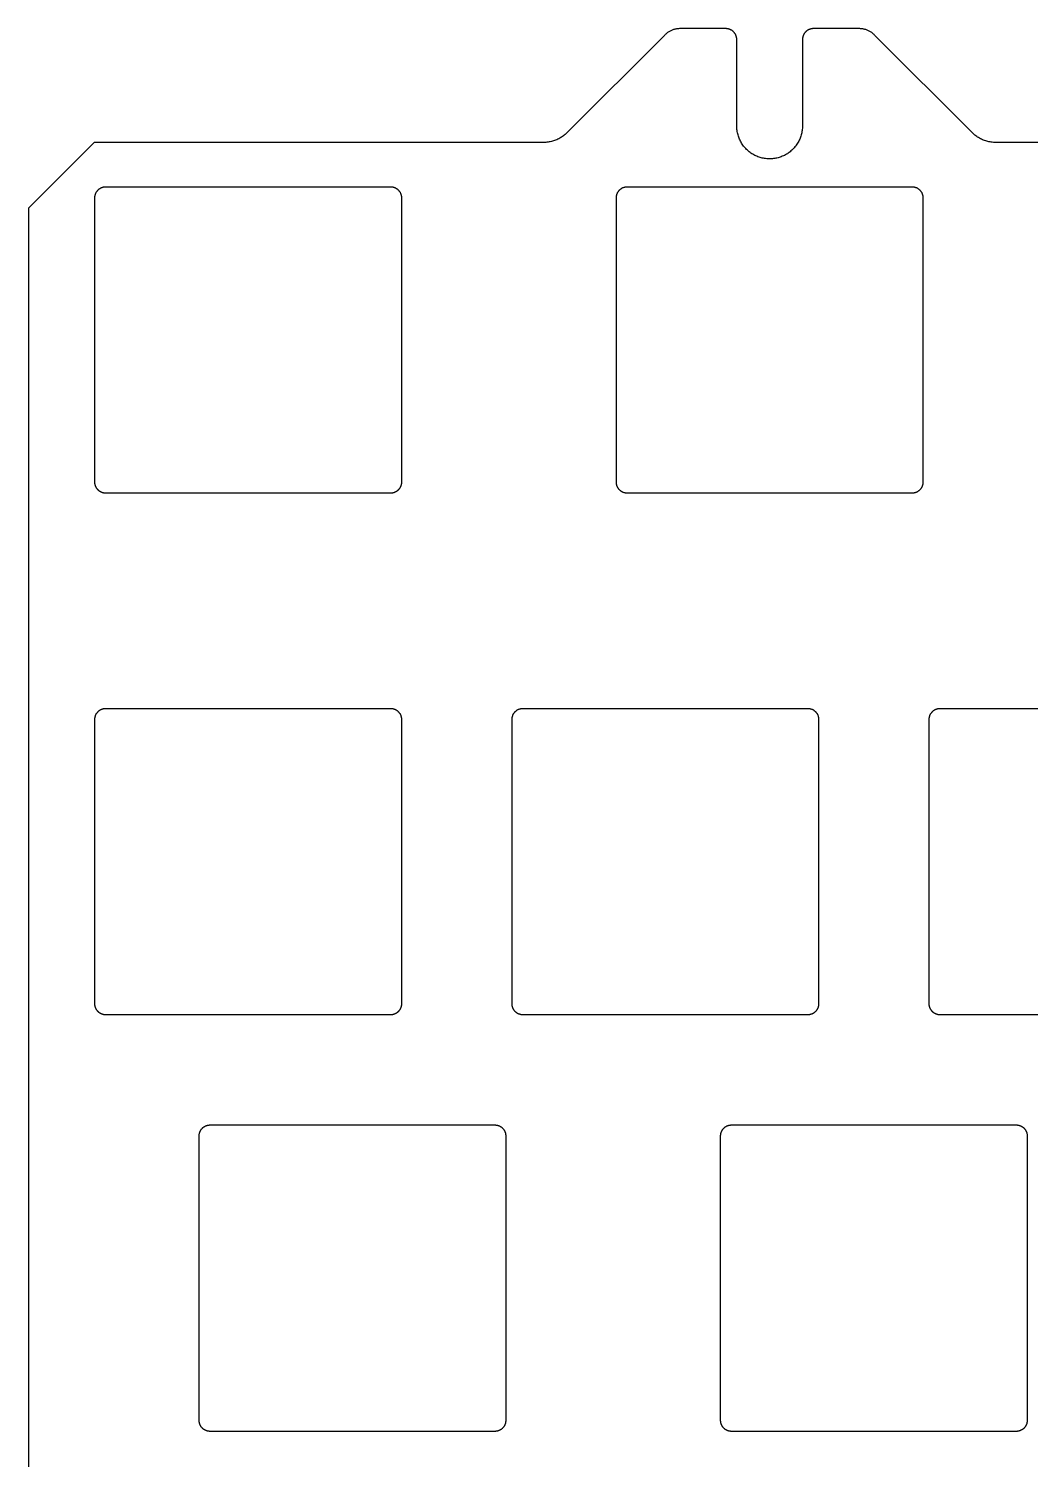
# Model space of a CAD drawing. Header units: millimetres. Extents: x 71 to 420, y -290 to -162.
# Drawn here: x 71.2 to 117, y -227.6 to -162.2 of the extents above; entities that cross this region are included whole.
import ezdxf

# ---------------------------------------------------------------- set-up
doc = ezdxf.new("R2010")
doc.units = ezdxf.units.MM
doc.layers.add('Layer 02', color=3, linetype='Continuous', true_color=0x00ff00)

msp = doc.modelspace()

# ---------------------------------------------------------------- linework, layer by layer
at = {"layer": 'Layer 02'}
for points in [[(100.277, -162.523), (95.809, -166.991)], [(100.984, -162.231), (100.95, -162.231), (100.916, -162.233), (100.882, -162.236), (100.848, -162.24), (100.814, -162.245), (100.781, -162.251), (100.747, -162.259), (100.714, -162.268), (100.682, -162.277), (100.649, -162.288), (100.617, -162.3), (100.586, -162.313), (100.555, -162.327), (100.524, -162.343), (100.494, -162.359), (100.465, -162.376), (100.436, -162.394), (100.407, -162.414), (100.38, -162.434), (100.353, -162.455), (100.327, -162.477), (100.302, -162.5), (100.277, -162.523)], [(103.07, -162.231), (100.984, -162.231)], [(103.57, -162.731), (103.57, -162.718), (103.569, -162.706), (103.569, -162.694), (103.567, -162.682), (103.566, -162.669), (103.564, -162.657), (103.562, -162.645), (103.56, -162.633), (103.557, -162.621), (103.555, -162.609), (103.551, -162.597), (103.548, -162.586), (103.544, -162.574), (103.54, -162.562), (103.536, -162.551), (103.531, -162.539), (103.527, -162.528), (103.521, -162.517), (103.516, -162.506), (103.51, -162.495), (103.505, -162.484), (103.498, -162.474), (103.492, -162.463), (103.485, -162.453), (103.478, -162.443), (103.471, -162.433), (103.464, -162.423), (103.456, -162.413), (103.448, -162.404), (103.44, -162.395), (103.432, -162.386), (103.423, -162.377), (103.415, -162.368), (103.406, -162.36), (103.396, -162.352), (103.387, -162.344), (103.377, -162.336), (103.368, -162.329), (103.358, -162.322), (103.348, -162.315), (103.337, -162.308), (103.327, -162.302), (103.316, -162.296), (103.305, -162.29), (103.295, -162.284), (103.284, -162.279), (103.272, -162.274), (103.261, -162.269), (103.25, -162.264), (103.238, -162.26), (103.227, -162.256), (103.215, -162.252), (103.203, -162.249), (103.191, -162.246), (103.179, -162.243), (103.167, -162.24), (103.155, -162.238), (103.143, -162.236), (103.131, -162.234), (103.119, -162.233), (103.107, -162.232), (103.094, -162.231), (103.082, -162.231), (103.07, -162.231)], [(103.57, -166.681), (103.57, -162.731)], [(107.07, -162.231), (107.058, -162.231), (107.045, -162.231), (107.033, -162.232), (107.021, -162.233), (107.009, -162.234), (106.997, -162.236), (106.985, -162.238), (106.972, -162.24), (106.96, -162.243), (106.949, -162.246), (106.937, -162.249), (106.925, -162.252), (106.913, -162.256), (106.902, -162.26), (106.89, -162.264), (106.879, -162.269), (106.867, -162.274), (106.856, -162.279), (106.845, -162.284), (106.834, -162.29), (106.824, -162.296), (106.813, -162.302), (106.803, -162.308), (106.792, -162.315), (106.782, -162.322), (106.772, -162.329), (106.762, -162.336), (106.753, -162.344), (106.743, -162.352), (106.734, -162.36), (106.725, -162.368), (106.716, -162.377), (106.708, -162.386), (106.699, -162.395), (106.691, -162.404), (106.683, -162.413), (106.676, -162.423), (106.668, -162.433), (106.661, -162.443), (106.654, -162.453), (106.648, -162.463), (106.641, -162.474), (106.635, -162.484), (106.629, -162.495), (106.624, -162.506), (106.618, -162.517), (106.613, -162.528), (106.608, -162.539), (106.604, -162.551), (106.6, -162.562), (106.596, -162.574), (106.592, -162.586), (106.588, -162.597), (106.585, -162.609), (106.582, -162.621), (106.58, -162.633), (106.577, -162.645), (106.575, -162.657), (106.574, -162.669), (106.572, -162.682), (106.571, -162.694), (106.571, -162.706), (106.57, -162.718), (106.57, -162.731)], [(106.57, -162.731), (106.57, -166.681)], [(109.156, -162.231), (107.07, -162.231)], [(109.863, -162.523), (109.838, -162.5), (109.813, -162.477), (109.787, -162.455), (109.76, -162.434), (109.732, -162.414), (109.704, -162.394), (109.675, -162.376), (109.646, -162.359), (109.616, -162.343), (109.585, -162.327), (109.554, -162.313), (109.523, -162.3), (109.491, -162.288), (109.458, -162.277), (109.425, -162.268), (109.392, -162.259), (109.359, -162.251), (109.326, -162.245), (109.292, -162.24), (109.258, -162.236), (109.224, -162.233), (109.19, -162.231), (109.156, -162.231)], [(114.331, -166.991), (109.863, -162.523)], [(106.57, -166.681), (106.569, -166.732), (106.566, -166.784), (106.562, -166.836), (106.556, -166.887), (106.548, -166.938), (106.538, -166.989), (106.526, -167.04), (106.513, -167.09), (106.498, -167.139), (106.481, -167.188), (106.463, -167.237), (106.443, -167.284), (106.421, -167.331), (106.398, -167.378), (106.373, -167.423), (106.347, -167.468), (106.319, -167.511), (106.289, -167.554), (106.259, -167.595), (106.226, -167.636), (106.193, -167.675), (106.158, -167.713), (106.121, -167.75), (106.084, -167.786), (106.045, -167.82), (106.005, -167.853), (105.964, -167.885), (105.922, -167.915), (105.879, -167.944), (105.835, -167.971), (105.79, -167.996), (105.744, -168.021), (105.697, -168.043), (105.65, -168.064), (105.602, -168.083), (105.553, -168.101), (105.504, -168.116), (105.454, -168.131), (105.404, -168.143), (105.353, -168.154), (105.302, -168.162), (105.251, -168.17), (105.199, -168.175), (105.148, -168.179), (105.096, -168.18), (105.044, -168.18), (104.992, -168.179), (104.941, -168.175), (104.889, -168.17), (104.838, -168.162), (104.787, -168.154), (104.736, -168.143), (104.686, -168.131), (104.636, -168.116), (104.587, -168.101), (104.538, -168.083), (104.49, -168.064), (104.443, -168.043), (104.396, -168.021), (104.35, -167.996), (104.305, -167.971), (104.261, -167.944), (104.218, -167.915), (104.176, -167.885), (104.135, -167.853), (104.095, -167.82), (104.056, -167.786), (104.018, -167.75), (103.982, -167.713), (103.947, -167.675), (103.913, -167.636), (103.881, -167.595), (103.85, -167.554), (103.821, -167.511), (103.793, -167.468), (103.767, -167.423), (103.742, -167.378), (103.718, -167.331), (103.697, -167.284), (103.677, -167.237), (103.658, -167.188), (103.642, -167.139), (103.627, -167.09), (103.614, -167.04), (103.602, -166.989), (103.592, -166.938), (103.584, -166.887), (103.578, -166.836), (103.573, -166.784), (103.571, -166.732), (103.57, -166.681)], [(95.809, -166.991), (95.772, -167.027), (95.734, -167.061), (95.695, -167.094), (95.655, -167.126), (95.614, -167.156), (95.571, -167.185), (95.528, -167.212), (95.484, -167.238), (95.439, -167.262), (95.393, -167.285), (95.346, -167.306), (95.299, -167.326), (95.251, -167.344), (95.202, -167.36), (95.153, -167.375), (95.104, -167.388), (95.054, -167.399), (95.003, -167.409), (94.953, -167.417), (94.902, -167.423), (94.851, -167.427), (94.8, -167.43), (94.749, -167.431)], [(115.391, -167.431), (115.34, -167.43), (115.289, -167.427), (115.238, -167.423), (115.187, -167.417), (115.136, -167.409), (115.086, -167.399), (115.036, -167.388), (114.987, -167.375), (114.937, -167.36), (114.889, -167.344), (114.841, -167.326), (114.794, -167.306), (114.747, -167.285), (114.701, -167.262), (114.656, -167.238), (114.612, -167.212), (114.569, -167.185), (114.526, -167.156), (114.485, -167.126), (114.445, -167.094), (114.405, -167.061), (114.367, -167.027), (114.331, -166.991)], [(94.749, -167.431), (74.232, -167.431), (71.232, -170.431), (71.232, -283.993), (74.232, -286.993), (111.036, -286.993)], [(180.474, -167.431), (115.391, -167.431)], [(74.257, -169.956), (74.258, -169.938), (74.259, -169.921), (74.26, -169.904), (74.262, -169.887), (74.265, -169.871), (74.268, -169.854), (74.272, -169.837), (74.276, -169.821), (74.281, -169.804), (74.286, -169.788), (74.292, -169.772), (74.299, -169.756), (74.306, -169.741), (74.313, -169.725), (74.322, -169.71), (74.33, -169.696), (74.339, -169.681), (74.349, -169.667), (74.359, -169.653), (74.37, -169.64), (74.381, -169.627), (74.392, -169.614), (74.404, -169.602), (74.416, -169.59), (74.429, -169.579), (74.442, -169.568), (74.455, -169.557), (74.469, -169.547), (74.483, -169.537), (74.498, -169.528), (74.512, -169.52), (74.527, -169.512), (74.543, -169.504), (74.558, -169.497), (74.574, -169.49), (74.59, -169.484), (74.606, -169.479), (74.623, -169.474), (74.639, -169.47), (74.656, -169.466), (74.672, -169.463), (74.689, -169.46), (74.706, -169.458), (74.723, -169.457), (74.74, -169.456), (74.757, -169.456)], [(74.757, -169.456), (87.757, -169.456)], [(87.757, -169.456), (87.774, -169.456), (87.792, -169.457), (87.809, -169.458), (87.825, -169.46), (87.842, -169.463), (87.859, -169.466), (87.876, -169.47), (87.892, -169.474), (87.909, -169.479), (87.925, -169.484), (87.941, -169.49), (87.957, -169.497), (87.972, -169.504), (87.987, -169.512), (88.002, -169.52), (88.017, -169.528), (88.032, -169.537), (88.046, -169.547), (88.06, -169.557), (88.073, -169.568), (88.086, -169.579), (88.099, -169.59), (88.111, -169.602), (88.123, -169.614), (88.134, -169.627), (88.145, -169.64), (88.156, -169.653), (88.166, -169.667), (88.176, -169.681), (88.185, -169.696), (88.193, -169.71), (88.201, -169.725), (88.209, -169.741), (88.216, -169.756), (88.223, -169.772), (88.229, -169.788), (88.234, -169.804), (88.239, -169.821), (88.243, -169.837), (88.247, -169.854), (88.25, -169.871), (88.253, -169.887), (88.255, -169.904), (88.256, -169.921), (88.257, -169.938), (88.257, -169.956)], [(98.071, -169.956), (98.071, -169.938), (98.072, -169.921), (98.073, -169.904), (98.076, -169.887), (98.078, -169.871), (98.081, -169.854), (98.085, -169.837), (98.089, -169.821), (98.094, -169.804), (98.1, -169.788), (98.106, -169.772), (98.112, -169.756), (98.119, -169.741), (98.127, -169.725), (98.135, -169.71), (98.144, -169.696), (98.153, -169.681), (98.162, -169.667), (98.172, -169.653), (98.183, -169.64), (98.194, -169.627), (98.205, -169.614), (98.217, -169.602), (98.23, -169.59), (98.242, -169.579), (98.255, -169.568), (98.269, -169.557), (98.283, -169.547), (98.297, -169.537), (98.311, -169.528), (98.326, -169.52), (98.341, -169.512), (98.356, -169.504), (98.372, -169.497), (98.387, -169.49), (98.403, -169.484), (98.42, -169.479), (98.436, -169.474), (98.452, -169.47), (98.469, -169.466), (98.486, -169.463), (98.503, -169.46), (98.52, -169.458), (98.537, -169.457), (98.554, -169.456), (98.571, -169.456)], [(98.571, -169.456), (111.571, -169.456)], [(111.571, -169.456), (111.588, -169.456), (111.605, -169.457), (111.622, -169.458), (111.639, -169.46), (111.656, -169.463), (111.673, -169.466), (111.689, -169.47), (111.706, -169.474), (111.722, -169.479), (111.738, -169.484), (111.754, -169.49), (111.77, -169.497), (111.786, -169.504), (111.801, -169.512), (111.816, -169.52), (111.831, -169.528), (111.845, -169.537), (111.859, -169.547), (111.873, -169.557), (111.886, -169.568), (111.899, -169.579), (111.912, -169.59), (111.924, -169.602), (111.936, -169.614), (111.948, -169.627), (111.959, -169.64), (111.969, -169.653), (111.979, -169.667), (111.989, -169.681), (111.998, -169.696), (112.007, -169.71), (112.015, -169.725), (112.022, -169.741), (112.029, -169.756), (112.036, -169.772), (112.042, -169.788), (112.047, -169.804), (112.052, -169.821), (112.057, -169.837), (112.06, -169.854), (112.064, -169.871), (112.066, -169.887), (112.068, -169.904), (112.07, -169.921), (112.071, -169.938), (112.071, -169.956)], [(74.257, -182.956), (74.257, -169.956)], [(88.257, -169.956), (88.257, -182.956)], [(98.071, -182.956), (98.071, -169.956)], [(112.071, -169.956), (112.071, -182.956)], [(74.757, -183.456), (74.74, -183.455), (74.723, -183.454), (74.706, -183.453), (74.689, -183.451), (74.672, -183.448), (74.656, -183.445), (74.639, -183.441), (74.623, -183.437), (74.606, -183.432), (74.59, -183.427), (74.574, -183.421), (74.558, -183.414), (74.543, -183.407), (74.527, -183.399), (74.512, -183.391), (74.498, -183.383), (74.483, -183.374), (74.469, -183.364), (74.455, -183.354), (74.442, -183.343), (74.429, -183.332), (74.416, -183.321), (74.404, -183.309), (74.392, -183.297), (74.381, -183.284), (74.37, -183.271), (74.359, -183.258), (74.349, -183.244), (74.339, -183.23), (74.33, -183.215), (74.322, -183.201), (74.313, -183.186), (74.306, -183.17), (74.299, -183.155), (74.292, -183.139), (74.286, -183.123), (74.281, -183.107), (74.276, -183.09), (74.272, -183.074), (74.268, -183.057), (74.265, -183.04), (74.262, -183.024), (74.26, -183.007), (74.259, -182.99), (74.258, -182.973), (74.257, -182.956)], [(88.257, -182.956), (88.257, -182.973), (88.256, -182.99), (88.255, -183.007), (88.253, -183.024), (88.25, -183.04), (88.247, -183.057), (88.243, -183.074), (88.239, -183.09), (88.234, -183.107), (88.229, -183.123), (88.223, -183.139), (88.216, -183.155), (88.209, -183.17), (88.201, -183.186), (88.193, -183.201), (88.185, -183.215), (88.176, -183.23), (88.166, -183.244), (88.156, -183.258), (88.145, -183.271), (88.134, -183.284), (88.123, -183.297), (88.111, -183.309), (88.099, -183.321), (88.086, -183.332), (88.073, -183.343), (88.06, -183.354), (88.046, -183.364), (88.032, -183.374), (88.017, -183.383), (88.002, -183.391), (87.987, -183.399), (87.972, -183.407), (87.957, -183.414), (87.941, -183.421), (87.925, -183.427), (87.909, -183.432), (87.892, -183.437), (87.876, -183.441), (87.859, -183.445), (87.842, -183.448), (87.825, -183.451), (87.809, -183.453), (87.792, -183.454), (87.774, -183.455), (87.757, -183.456)], [(98.571, -183.456), (98.554, -183.455), (98.537, -183.454), (98.52, -183.453), (98.503, -183.451), (98.486, -183.448), (98.469, -183.445), (98.452, -183.441), (98.436, -183.437), (98.42, -183.432), (98.403, -183.427), (98.387, -183.421), (98.372, -183.414), (98.356, -183.407), (98.341, -183.399), (98.326, -183.391), (98.311, -183.383), (98.297, -183.374), (98.283, -183.364), (98.269, -183.354), (98.255, -183.343), (98.242, -183.332), (98.23, -183.321), (98.217, -183.309), (98.205, -183.297), (98.194, -183.284), (98.183, -183.271), (98.172, -183.258), (98.162, -183.244), (98.153, -183.23), (98.144, -183.215), (98.135, -183.201), (98.127, -183.186), (98.119, -183.17), (98.112, -183.155), (98.106, -183.139), (98.1, -183.123), (98.094, -183.107), (98.089, -183.09), (98.085, -183.074), (98.081, -183.057), (98.078, -183.04), (98.076, -183.024), (98.073, -183.007), (98.072, -182.99), (98.071, -182.973), (98.071, -182.956)], [(112.071, -182.956), (112.071, -182.973), (112.07, -182.99), (112.068, -183.007), (112.066, -183.024), (112.064, -183.04), (112.06, -183.057), (112.057, -183.074), (112.052, -183.09), (112.047, -183.107), (112.042, -183.123), (112.036, -183.139), (112.029, -183.155), (112.022, -183.17), (112.015, -183.186), (112.007, -183.201), (111.998, -183.215), (111.989, -183.23), (111.979, -183.244), (111.969, -183.258), (111.959, -183.271), (111.948, -183.284), (111.936, -183.297), (111.924, -183.309), (111.912, -183.321), (111.899, -183.332), (111.886, -183.343), (111.873, -183.354), (111.859, -183.364), (111.845, -183.374), (111.831, -183.383), (111.816, -183.391), (111.801, -183.399), (111.786, -183.407), (111.77, -183.414), (111.754, -183.421), (111.738, -183.427), (111.722, -183.432), (111.706, -183.437), (111.689, -183.441), (111.673, -183.445), (111.656, -183.448), (111.639, -183.451), (111.622, -183.453), (111.605, -183.454), (111.588, -183.455), (111.571, -183.456)], [(87.757, -183.456), (74.757, -183.456)], [(111.571, -183.456), (98.571, -183.456)], [(74.257, -193.787), (74.258, -193.77), (74.259, -193.753), (74.26, -193.736), (74.262, -193.719), (74.265, -193.702), (74.268, -193.685), (74.272, -193.669), (74.276, -193.652), (74.281, -193.636), (74.286, -193.62), (74.292, -193.604), (74.299, -193.588), (74.306, -193.572), (74.313, -193.557), (74.322, -193.542), (74.33, -193.527), (74.339, -193.513), (74.349, -193.499), (74.359, -193.485), (74.37, -193.472), (74.381, -193.459), (74.392, -193.446), (74.404, -193.434), (74.416, -193.422), (74.429, -193.41), (74.442, -193.399), (74.455, -193.389), (74.469, -193.379), (74.483, -193.369), (74.498, -193.36), (74.512, -193.351), (74.527, -193.343), (74.543, -193.336), (74.558, -193.329), (74.574, -193.322), (74.59, -193.316), (74.606, -193.311), (74.623, -193.306), (74.639, -193.301), (74.656, -193.298), (74.672, -193.294), (74.689, -193.292), (74.706, -193.29), (74.723, -193.288), (74.74, -193.287), (74.757, -193.287)], [(74.757, -193.287), (87.757, -193.287)], [(87.757, -193.287), (87.774, -193.287), (87.792, -193.288), (87.809, -193.29), (87.825, -193.292), (87.842, -193.294), (87.859, -193.298), (87.876, -193.301), (87.892, -193.306), (87.909, -193.311), (87.925, -193.316), (87.941, -193.322), (87.957, -193.329), (87.972, -193.336), (87.987, -193.343), (88.002, -193.351), (88.017, -193.36), (88.032, -193.369), (88.046, -193.379), (88.06, -193.389), (88.073, -193.399), (88.086, -193.41), (88.099, -193.422), (88.111, -193.434), (88.123, -193.446), (88.134, -193.459), (88.145, -193.472), (88.156, -193.485), (88.166, -193.499), (88.176, -193.513), (88.185, -193.527), (88.193, -193.542), (88.201, -193.557), (88.209, -193.572), (88.216, -193.588), (88.223, -193.604), (88.229, -193.62), (88.234, -193.636), (88.239, -193.652), (88.243, -193.669), (88.247, -193.685), (88.25, -193.702), (88.253, -193.719), (88.255, -193.736), (88.256, -193.753), (88.257, -193.77), (88.257, -193.787)], [(93.307, -193.787), (93.308, -193.77), (93.309, -193.753), (93.31, -193.736), (93.312, -193.719), (93.315, -193.702), (93.318, -193.685), (93.322, -193.669), (93.326, -193.652), (93.331, -193.636), (93.336, -193.62), (93.342, -193.604), (93.349, -193.588), (93.356, -193.572), (93.363, -193.557), (93.372, -193.542), (93.38, -193.527), (93.389, -193.513), (93.399, -193.499), (93.409, -193.485), (93.42, -193.472), (93.431, -193.459), (93.442, -193.446), (93.454, -193.434), (93.466, -193.422), (93.479, -193.41), (93.492, -193.399), (93.505, -193.389), (93.519, -193.379), (93.533, -193.369), (93.548, -193.36), (93.562, -193.351), (93.577, -193.343), (93.593, -193.336), (93.608, -193.329), (93.624, -193.322), (93.64, -193.316), (93.656, -193.311), (93.673, -193.306), (93.689, -193.301), (93.706, -193.298), (93.722, -193.294), (93.739, -193.292), (93.756, -193.29), (93.773, -193.288), (93.79, -193.287), (93.807, -193.287)], [(93.807, -193.287), (106.807, -193.287)], [(106.807, -193.287), (106.824, -193.287), (106.842, -193.288), (106.859, -193.29), (106.875, -193.292), (106.892, -193.294), (106.909, -193.298), (106.926, -193.301), (106.942, -193.306), (106.959, -193.311), (106.975, -193.316), (106.991, -193.322), (107.007, -193.329), (107.022, -193.336), (107.037, -193.343), (107.052, -193.351), (107.067, -193.36), (107.082, -193.369), (107.096, -193.379), (107.11, -193.389), (107.123, -193.399), (107.136, -193.41), (107.149, -193.422), (107.161, -193.434), (107.173, -193.446), (107.184, -193.459), (107.195, -193.472), (107.206, -193.485), (107.216, -193.499), (107.226, -193.513), (107.235, -193.527), (107.243, -193.542), (107.251, -193.557), (107.259, -193.572), (107.266, -193.588), (107.273, -193.604), (107.279, -193.62), (107.284, -193.636), (107.289, -193.652), (107.293, -193.669), (107.297, -193.685), (107.3, -193.702), (107.303, -193.719), (107.305, -193.736), (107.306, -193.753), (107.307, -193.77), (107.307, -193.787)], [(112.357, -193.787), (112.358, -193.77), (112.359, -193.753), (112.36, -193.736), (112.362, -193.719), (112.365, -193.702), (112.368, -193.685), (112.372, -193.669), (112.376, -193.652), (112.381, -193.636), (112.386, -193.62), (112.392, -193.604), (112.399, -193.588), (112.406, -193.572), (112.413, -193.557), (112.422, -193.542), (112.43, -193.527), (112.439, -193.513), (112.449, -193.499), (112.459, -193.485), (112.47, -193.472), (112.481, -193.459), (112.492, -193.446), (112.504, -193.434), (112.516, -193.422), (112.529, -193.41), (112.542, -193.399), (112.555, -193.389), (112.569, -193.379), (112.583, -193.369), (112.598, -193.36), (112.612, -193.351), (112.627, -193.343), (112.643, -193.336), (112.658, -193.329), (112.674, -193.322), (112.69, -193.316), (112.706, -193.311), (112.723, -193.306), (112.739, -193.301), (112.756, -193.298), (112.772, -193.294), (112.789, -193.292), (112.806, -193.29), (112.823, -193.288), (112.84, -193.287), (112.857, -193.287)], [(112.857, -193.287), (125.857, -193.287)], [(74.257, -206.787), (74.257, -193.787)], [(88.257, -193.787), (88.257, -206.787)], [(93.307, -206.787), (93.307, -193.787)], [(107.307, -193.787), (107.307, -206.787)], [(112.357, -206.787), (112.357, -193.787)], [(74.757, -207.287), (74.74, -207.287), (74.723, -207.286), (74.706, -207.285), (74.689, -207.282), (74.672, -207.28), (74.656, -207.277), (74.639, -207.273), (74.623, -207.269), (74.606, -207.264), (74.59, -207.258), (74.574, -207.252), (74.558, -207.246), (74.543, -207.239), (74.527, -207.231), (74.512, -207.223), (74.498, -207.214), (74.483, -207.205), (74.469, -207.196), (74.455, -207.186), (74.442, -207.175), (74.429, -207.164), (74.416, -207.153), (74.404, -207.141), (74.392, -207.128), (74.381, -207.116), (74.37, -207.103), (74.359, -207.089), (74.349, -207.075), (74.339, -207.061), (74.33, -207.047), (74.322, -207.032), (74.313, -207.017), (74.306, -207.002), (74.299, -206.986), (74.292, -206.971), (74.286, -206.955), (74.281, -206.938), (74.276, -206.922), (74.272, -206.906), (74.268, -206.889), (74.265, -206.872), (74.262, -206.855), (74.26, -206.838), (74.259, -206.821), (74.258, -206.804), (74.257, -206.787)], [(88.257, -206.787), (88.257, -206.804), (88.256, -206.821), (88.255, -206.838), (88.253, -206.855), (88.25, -206.872), (88.247, -206.889), (88.243, -206.906), (88.239, -206.922), (88.234, -206.938), (88.229, -206.955), (88.223, -206.971), (88.216, -206.986), (88.209, -207.002), (88.201, -207.017), (88.193, -207.032), (88.185, -207.047), (88.176, -207.061), (88.166, -207.075), (88.156, -207.089), (88.145, -207.103), (88.134, -207.116), (88.123, -207.128), (88.111, -207.141), (88.099, -207.153), (88.086, -207.164), (88.073, -207.175), (88.06, -207.186), (88.046, -207.196), (88.032, -207.205), (88.017, -207.214), (88.002, -207.223), (87.987, -207.231), (87.972, -207.239), (87.957, -207.246), (87.941, -207.252), (87.925, -207.258), (87.909, -207.264), (87.892, -207.269), (87.876, -207.273), (87.859, -207.277), (87.842, -207.28), (87.825, -207.282), (87.809, -207.285), (87.792, -207.286), (87.774, -207.287), (87.757, -207.287)], [(93.807, -207.287), (93.79, -207.287), (93.773, -207.286), (93.756, -207.285), (93.739, -207.282), (93.722, -207.28), (93.706, -207.277), (93.689, -207.273), (93.673, -207.269), (93.656, -207.264), (93.64, -207.258), (93.624, -207.252), (93.608, -207.246), (93.593, -207.239), (93.577, -207.231), (93.562, -207.223), (93.548, -207.214), (93.533, -207.205), (93.519, -207.196), (93.505, -207.186), (93.492, -207.175), (93.479, -207.164), (93.466, -207.153), (93.454, -207.141), (93.442, -207.128), (93.431, -207.116), (93.42, -207.103), (93.409, -207.089), (93.399, -207.075), (93.389, -207.061), (93.38, -207.047), (93.372, -207.032), (93.363, -207.017), (93.356, -207.002), (93.349, -206.986), (93.342, -206.971), (93.336, -206.955), (93.331, -206.938), (93.326, -206.922), (93.322, -206.906), (93.318, -206.889), (93.315, -206.872), (93.312, -206.855), (93.31, -206.838), (93.309, -206.821), (93.308, -206.804), (93.307, -206.787)], [(107.307, -206.787), (107.307, -206.804), (107.306, -206.821), (107.305, -206.838), (107.303, -206.855), (107.3, -206.872), (107.297, -206.889), (107.293, -206.906), (107.289, -206.922), (107.284, -206.938), (107.279, -206.955), (107.273, -206.971), (107.266, -206.986), (107.259, -207.002), (107.251, -207.017), (107.243, -207.032), (107.235, -207.047), (107.226, -207.061), (107.216, -207.075), (107.206, -207.089), (107.195, -207.103), (107.184, -207.116), (107.173, -207.128), (107.161, -207.141), (107.149, -207.153), (107.136, -207.164), (107.123, -207.175), (107.11, -207.186), (107.096, -207.196), (107.082, -207.205), (107.067, -207.214), (107.052, -207.223), (107.037, -207.231), (107.022, -207.239), (107.007, -207.246), (106.991, -207.252), (106.975, -207.258), (106.959, -207.264), (106.942, -207.269), (106.926, -207.273), (106.909, -207.277), (106.892, -207.28), (106.875, -207.282), (106.859, -207.285), (106.842, -207.286), (106.824, -207.287), (106.807, -207.287)], [(112.857, -207.287), (112.84, -207.287), (112.823, -207.286), (112.806, -207.285), (112.789, -207.282), (112.772, -207.28), (112.756, -207.277), (112.739, -207.273), (112.723, -207.269), (112.706, -207.264), (112.69, -207.258), (112.674, -207.252), (112.658, -207.246), (112.643, -207.239), (112.627, -207.231), (112.612, -207.223), (112.598, -207.214), (112.583, -207.205), (112.569, -207.196), (112.555, -207.186), (112.542, -207.175), (112.529, -207.164), (112.516, -207.153), (112.504, -207.141), (112.492, -207.128), (112.481, -207.116), (112.47, -207.103), (112.459, -207.089), (112.449, -207.075), (112.439, -207.061), (112.43, -207.047), (112.422, -207.032), (112.413, -207.017), (112.406, -207.002), (112.399, -206.986), (112.392, -206.971), (112.386, -206.955), (112.381, -206.938), (112.376, -206.922), (112.372, -206.906), (112.368, -206.889), (112.365, -206.872), (112.362, -206.855), (112.36, -206.838), (112.359, -206.821), (112.358, -206.804), (112.357, -206.787)], [(87.757, -207.287), (74.757, -207.287)], [(106.807, -207.287), (93.807, -207.287)], [(125.857, -207.287), (112.857, -207.287)], [(79.02, -212.818), (79.02, -212.801), (79.021, -212.784), (79.023, -212.767), (79.025, -212.75), (79.027, -212.733), (79.03, -212.716), (79.034, -212.7), (79.038, -212.683), (79.043, -212.667), (79.049, -212.651), (79.055, -212.635), (79.061, -212.619), (79.068, -212.603), (79.076, -212.588), (79.084, -212.573), (79.093, -212.558), (79.102, -212.544), (79.111, -212.53), (79.122, -212.516), (79.132, -212.502), (79.143, -212.489), (79.154, -212.477), (79.166, -212.464), (79.179, -212.453), (79.191, -212.441), (79.204, -212.43), (79.218, -212.42), (79.232, -212.41), (79.246, -212.4), (79.26, -212.391), (79.275, -212.382), (79.29, -212.374), (79.305, -212.366), (79.321, -212.359), (79.336, -212.353), (79.352, -212.347), (79.369, -212.341), (79.385, -212.337), (79.402, -212.332), (79.418, -212.328), (79.435, -212.325), (79.452, -212.323), (79.469, -212.321), (79.486, -212.319), (79.503, -212.318), (79.52, -212.318)], [(79.52, -212.318), (92.52, -212.318)], [(92.52, -212.318), (92.537, -212.318), (92.554, -212.319), (92.571, -212.321), (92.588, -212.323), (92.605, -212.325), (92.622, -212.328), (92.638, -212.332), (92.655, -212.337), (92.671, -212.341), (92.687, -212.347), (92.703, -212.353), (92.719, -212.359), (92.735, -212.366), (92.75, -212.374), (92.765, -212.382), (92.78, -212.391), (92.794, -212.4), (92.808, -212.41), (92.822, -212.42), (92.835, -212.43), (92.849, -212.441), (92.861, -212.453), (92.873, -212.464), (92.885, -212.477), (92.897, -212.489), (92.908, -212.502), (92.918, -212.516), (92.928, -212.53), (92.938, -212.544), (92.947, -212.558), (92.956, -212.573), (92.964, -212.588), (92.971, -212.603), (92.979, -212.619), (92.985, -212.635), (92.991, -212.651), (92.996, -212.667), (93.001, -212.683), (93.006, -212.7), (93.009, -212.716), (93.013, -212.733), (93.015, -212.75), (93.017, -212.767), (93.019, -212.784), (93.02, -212.801), (93.02, -212.818)], [(102.832, -212.818), (102.833, -212.801), (102.834, -212.784), (102.835, -212.767), (102.837, -212.75), (102.84, -212.733), (102.843, -212.716), (102.847, -212.7), (102.851, -212.683), (102.856, -212.667), (102.861, -212.651), (102.867, -212.635), (102.874, -212.619), (102.881, -212.603), (102.888, -212.588), (102.897, -212.573), (102.905, -212.558), (102.914, -212.544), (102.924, -212.53), (102.934, -212.516), (102.945, -212.502), (102.956, -212.489), (102.967, -212.477), (102.979, -212.464), (102.991, -212.453), (103.004, -212.441), (103.017, -212.43), (103.03, -212.42), (103.044, -212.41), (103.058, -212.4), (103.073, -212.391), (103.087, -212.382), (103.102, -212.374), (103.118, -212.366), (103.133, -212.359), (103.149, -212.353), (103.165, -212.347), (103.181, -212.341), (103.198, -212.337), (103.214, -212.332), (103.231, -212.328), (103.247, -212.325), (103.264, -212.323), (103.281, -212.321), (103.298, -212.319), (103.315, -212.318), (103.332, -212.318)], [(103.332, -212.318), (116.332, -212.318)], [(116.332, -212.318), (116.349, -212.318), (116.367, -212.319), (116.384, -212.321), (116.4, -212.323), (116.417, -212.325), (116.434, -212.328), (116.451, -212.332), (116.467, -212.337), (116.484, -212.341), (116.5, -212.347), (116.516, -212.353), (116.532, -212.359), (116.547, -212.366), (116.562, -212.374), (116.577, -212.382), (116.592, -212.391), (116.607, -212.4), (116.621, -212.41), (116.635, -212.42), (116.648, -212.43), (116.661, -212.441), (116.674, -212.453), (116.686, -212.464), (116.698, -212.477), (116.709, -212.489), (116.72, -212.502), (116.731, -212.516), (116.741, -212.53), (116.751, -212.544), (116.76, -212.558), (116.768, -212.573), (116.776, -212.588), (116.784, -212.603), (116.791, -212.619), (116.798, -212.635), (116.804, -212.651), (116.809, -212.667), (116.814, -212.683), (116.818, -212.7), (116.822, -212.716), (116.825, -212.733), (116.828, -212.75), (116.83, -212.767), (116.831, -212.784), (116.832, -212.801), (116.832, -212.818)], [(79.02, -225.818), (79.02, -212.818)], [(93.02, -212.818), (93.02, -225.818)], [(102.832, -225.818), (102.832, -212.818)], [(116.832, -212.818), (116.832, -225.818)], [(79.52, -226.318), (79.503, -226.318), (79.486, -226.317), (79.469, -226.315), (79.452, -226.313), (79.435, -226.311), (79.418, -226.308), (79.402, -226.304), (79.385, -226.299), (79.369, -226.295), (79.352, -226.289), (79.336, -226.283), (79.321, -226.277), (79.305, -226.27), (79.29, -226.262), (79.275, -226.254), (79.26, -226.245), (79.246, -226.236), (79.232, -226.227), (79.218, -226.216), (79.204, -226.206), (79.191, -226.195), (79.179, -226.183), (79.166, -226.172), (79.154, -226.159), (79.143, -226.147), (79.132, -226.134), (79.122, -226.12), (79.111, -226.106), (79.102, -226.092), (79.093, -226.078), (79.084, -226.063), (79.076, -226.048), (79.068, -226.033), (79.061, -226.017), (79.055, -226.001), (79.049, -225.985), (79.043, -225.969), (79.038, -225.953), (79.034, -225.936), (79.03, -225.92), (79.027, -225.903), (79.025, -225.886), (79.023, -225.869), (79.021, -225.852), (79.02, -225.835), (79.02, -225.818)], [(93.02, -225.818), (93.02, -225.835), (93.019, -225.852), (93.017, -225.869), (93.015, -225.886), (93.013, -225.903), (93.009, -225.92), (93.006, -225.936), (93.001, -225.953), (92.996, -225.969), (92.991, -225.985), (92.985, -226.001), (92.979, -226.017), (92.971, -226.033), (92.964, -226.048), (92.956, -226.063), (92.947, -226.078), (92.938, -226.092), (92.928, -226.106), (92.918, -226.12), (92.908, -226.134), (92.897, -226.147), (92.885, -226.159), (92.873, -226.172), (92.861, -226.183), (92.849, -226.195), (92.835, -226.206), (92.822, -226.216), (92.808, -226.227), (92.794, -226.236), (92.78, -226.245), (92.765, -226.254), (92.75, -226.262), (92.735, -226.27), (92.719, -226.277), (92.703, -226.283), (92.687, -226.289), (92.671, -226.295), (92.655, -226.299), (92.638, -226.304), (92.622, -226.308), (92.605, -226.311), (92.588, -226.313), (92.571, -226.315), (92.554, -226.317), (92.537, -226.318), (92.52, -226.318)], [(103.332, -226.318), (103.315, -226.318), (103.298, -226.317), (103.281, -226.315), (103.264, -226.313), (103.247, -226.311), (103.231, -226.308), (103.214, -226.304), (103.198, -226.299), (103.181, -226.295), (103.165, -226.289), (103.149, -226.283), (103.133, -226.277), (103.118, -226.27), (103.102, -226.262), (103.087, -226.254), (103.073, -226.245), (103.058, -226.236), (103.044, -226.227), (103.03, -226.216), (103.017, -226.206), (103.004, -226.195), (102.991, -226.183), (102.979, -226.172), (102.967, -226.159), (102.956, -226.147), (102.945, -226.134), (102.934, -226.12), (102.924, -226.106), (102.914, -226.092), (102.905, -226.078), (102.897, -226.063), (102.888, -226.048), (102.881, -226.033), (102.874, -226.017), (102.867, -226.001), (102.861, -225.985), (102.856, -225.969), (102.851, -225.953), (102.847, -225.936), (102.843, -225.92), (102.84, -225.903), (102.837, -225.886), (102.835, -225.869), (102.834, -225.852), (102.833, -225.835), (102.832, -225.818)], [(116.832, -225.818), (116.832, -225.835), (116.831, -225.852), (116.83, -225.869), (116.828, -225.886), (116.825, -225.903), (116.822, -225.92), (116.818, -225.936), (116.814, -225.953), (116.809, -225.969), (116.804, -225.985), (116.798, -226.001), (116.791, -226.017), (116.784, -226.033), (116.776, -226.048), (116.768, -226.063), (116.76, -226.078), (116.751, -226.092), (116.741, -226.106), (116.731, -226.12), (116.72, -226.134), (116.709, -226.147), (116.698, -226.159), (116.686, -226.172), (116.674, -226.183), (116.661, -226.195), (116.648, -226.206), (116.635, -226.216), (116.621, -226.227), (116.607, -226.236), (116.592, -226.245), (116.577, -226.254), (116.562, -226.262), (116.547, -226.27), (116.532, -226.277), (116.516, -226.283), (116.5, -226.289), (116.484, -226.295), (116.467, -226.299), (116.451, -226.304), (116.434, -226.308), (116.417, -226.311), (116.4, -226.313), (116.384, -226.315), (116.367, -226.317), (116.349, -226.318), (116.332, -226.318)], [(92.52, -226.318), (79.52, -226.318)], [(116.332, -226.318), (103.332, -226.318)]]:
    msp.add_lwpolyline(points, dxfattribs=at)

doc.saveas('drawing.dxf')
